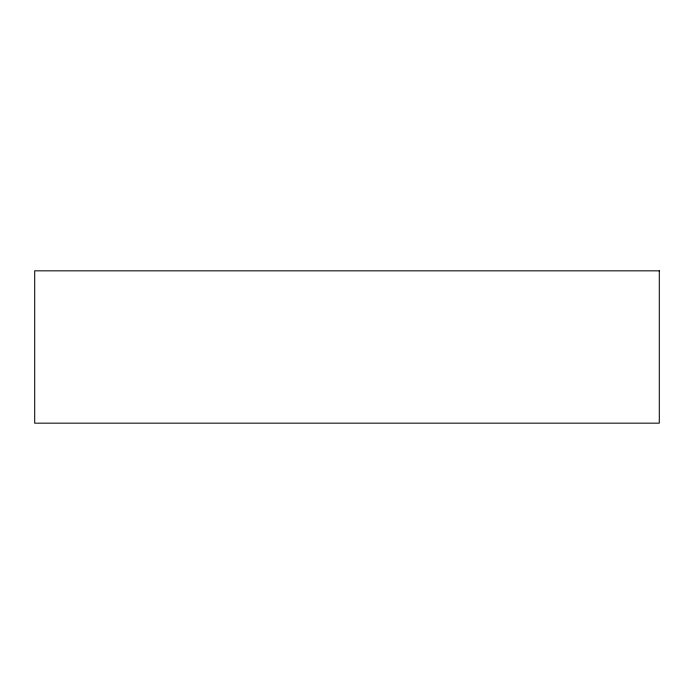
<?xml version="1.0" encoding="UTF-8"?>
<svg xmlns="http://www.w3.org/2000/svg" width="694" height="694" viewBox="0 0 694 694"><rect width="100%" height="100%" fill="white"/><g stroke="black" fill="none" stroke-linecap="round" stroke-linejoin="round"><path stroke-width="1.04" d="M659.3 270.834L34.7 270.834L34.7 423.167L659.3 423.167L659.3 270.834"/></g></svg>
